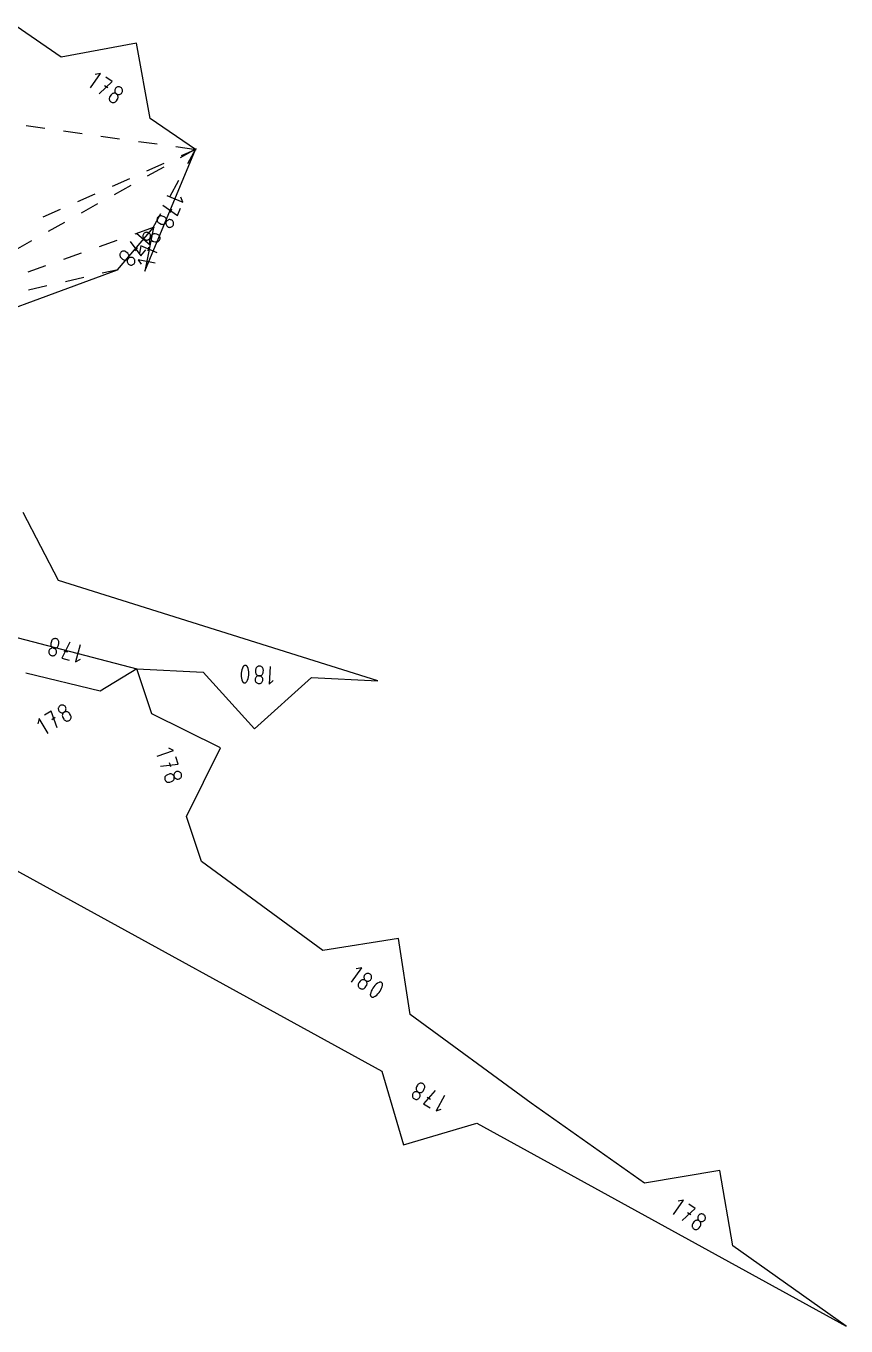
# Model space of a CAD drawing. Extents: x -2 to 214, y 3 to 282.
# Drawn here: x 94.59 to 118.64, y 84.12 to 122.22 of the extents above; entities that cross this region are included whole.
import ezdxf

# ---------------------------------------------------------------- set-up
doc = ezdxf.new("R2010")
doc.units = 0
doc.layers.add('Layer_1', color=7, linetype='CONTINUOUS')

msp = doc.modelspace()

# ---------------------------------------------------------------- linework, layer by layer
at = {"layer": 'Layer_1', "color": 5}
for points in [[(91.701256, 113.018889), (97.26949, 115.072567), (98.321816, 116.312771), (98.069809, 115.038146), (99.555367, 118.603806), (98.233039, 119.512455), (97.823732, 121.719895), (95.616296, 121.310585), (94.293972, 122.219242)], [(93.673429, 104.463583), (97.838545, 103.380358), (99.785671, 103.283739), (101.292543, 101.619513), (102.956772, 103.126386), (104.903898, 103.029767), (95.543476, 105.972114), (94.505081, 107.962603)], [(94.200165, 97.525813), (105.027479, 91.585423), (105.655671, 89.430036), (107.811051, 90.058224), (118.638373, 84.117834), (115.319122, 86.466046), (114.939988, 88.678866), (112.727172, 88.299732), (109.407917, 90.647945), (105.853678, 93.251741), (105.511226, 95.470533), (103.292433, 95.128085), (99.738204, 97.731881), (99.294421, 99.051432), (100.293057, 101.062163), (98.282326, 102.060803), (97.838545, 103.380358), (96.765667, 102.72308), (94.582699, 103.247452)]]:
    msp.add_lwpolyline(points, dxfattribs=at)
at = {"layer": 'Layer_1', "color": 1}
for points in [[(96.480961, 120.405932), (96.770814, 120.827734), (96.612586, 120.798383)], [(96.732915, 120.232803), (97.116529, 120.590167), (96.928964, 120.719058)], [(96.987455, 120.402334), (96.893683, 120.466769)], [(97.397422, 120.25869), (97.397422, 120.25869), (97.40744, 120.276505), (97.413932, 120.295308), (97.417107, 120.31464), (97.416828, 120.334043), (97.4133, 120.353093), (97.406597, 120.371332), (97.396755, 120.3883), (97.383914, 120.40354), (97.368144, 120.416593), (97.368144, 120.416593), (97.350294, 120.426647), (97.331456, 120.433174), (97.312088, 120.436349), (97.29265, 120.436091), (97.2736, 120.432563), (97.255397, 120.42586), (97.238463, 120.416053), (97.223259, 120.403247), (97.210241, 120.387513), (97.210241, 120.387513), (97.200187, 120.369628), (97.193625, 120.350789), (97.19045, 120.331422), (97.190708, 120.311984), (97.194236, 120.292898), (97.200938, 120.27466), (97.210746, 120.257691), (97.223587, 120.242451), (97.239356, 120.229398), (97.239356, 120.229398), (97.257206, 120.219344), (97.276045, 120.212818), (97.295412, 120.209643), (97.31485, 120.209918), (97.3339, 120.213446), (97.352139, 120.220184), (97.369108, 120.230026), (97.384348, 120.242903), (97.397436, 120.258707)], [(97.049135, 120.153191), (97.049135, 120.153191), (97.03908, 120.135306), (97.032554, 120.116467), (97.029379, 120.097135), (97.029661, 120.077732), (97.033224, 120.058718), (97.039962, 120.040514), (97.049805, 120.023581), (97.062646, 120.008376), (97.078415, 119.995323), (97.078415, 119.995323), (97.096266, 119.985269), (97.115069, 119.978743), (97.134401, 119.975568), (97.153804, 119.975801), (97.172854, 119.979328), (97.191092, 119.986031), (97.208026, 119.995838), (97.223266, 120.00868), (97.236354, 120.024484), (97.268421, 120.071142), (97.268421, 120.071142), (97.278475, 120.089028), (97.285037, 120.107867), (97.288212, 120.127234), (97.287955, 120.146672), (97.284427, 120.165722), (97.277724, 120.183961), (97.267917, 120.200929), (97.255076, 120.216169), (97.239307, 120.229257), (97.239307, 120.229257), (97.221456, 120.239312), (97.202618, 120.245838), (97.18325, 120.249013), (97.163812, 120.248745), (97.144727, 120.245217), (97.126488, 120.238479), (97.10952, 120.228636), (97.09428, 120.21576), (97.081192, 120.199956), (97.049124, 120.153297)], [(94.587113, 119.301498), (95.136476, 119.224356)], [(95.685846, 119.147207), (96.235209, 119.070058)], [(96.784572, 118.992909), (97.333936, 118.91576)], [(97.883299, 118.838618), (98.432662, 118.761469)], [(98.982025, 118.68432), (99.577338, 118.600719)], [(99.574745, 118.614611), (99.110486, 118.355739)], [(99.149316, 118.423737), (99.575648, 118.612801)], [(99.333081, 118.190967), (99.565883, 118.623342)], [(98.135059, 117.973963), (98.642187, 118.198852)], [(97.120801, 117.524186), (97.62793, 117.749074)], [(98.625963, 118.085568), (98.141444, 117.815397)], [(97.656925, 117.545222), (97.172402, 117.27505)], [(98.80709, 117.214062), (99.070093, 117.702515)], [(96.106555, 117.074412), (96.613673, 117.2993)], [(96.687883, 117.004883), (96.203364, 116.734708)], [(98.598231, 116.971845), (99.026899, 116.669991), (99.114426, 116.880073)], [(98.715794, 117.254028), (99.188213, 117.057203), (99.126925, 117.205998)], [(95.092297, 116.624634), (95.599426, 116.849523)], [(98.311299, 116.293231), (98.544101, 116.72561)], [(98.585397, 116.646002), (98.585397, 116.646002), (98.565818, 116.652175), (98.546062, 116.654645), (98.526483, 116.653586), (98.507539, 116.649318), (98.489653, 116.64191), (98.473249, 116.631573), (98.458715, 116.61845), (98.446473, 116.602751), (98.436948, 116.584618), (98.436948, 116.584618), (98.430775, 116.565075), (98.428305, 116.545319), (98.429364, 116.52574), (98.433597, 116.506796), (98.440935, 116.488875), (98.451236, 116.472435), (98.464324, 116.457865), (98.480022, 116.445589), (98.498155, 116.436028), (98.550423, 116.414262), (98.550423, 116.414262), (98.570002, 116.408088), (98.589793, 116.405619), (98.609372, 116.406677), (98.628351, 116.410911), (98.646272, 116.418284), (98.662747, 116.42862), (98.677317, 116.441708), (98.689594, 116.457407), (98.699119, 116.47554), (98.699119, 116.47554), (98.705292, 116.495083), (98.707762, 116.514839), (98.706703, 116.534418), (98.702435, 116.553398), (98.695062, 116.571319), (98.684725, 116.587793), (98.671602, 116.602363), (98.655868, 116.61464), (98.6377, 116.6242), (98.585439, 116.645966)], [(98.81652, 116.757638), (98.860275, 116.862667)], [(95.718841, 116.464536), (95.234326, 116.194365)], [(98.342735, 116.320187), (97.773969, 116.118564)], [(98.760322, 116.326886), (98.760322, 116.326886), (98.779831, 116.320748), (98.799551, 116.318278), (98.819095, 116.319337), (98.838039, 116.323605), (98.855925, 116.330978), (98.8724, 116.341315), (98.886969, 116.354403), (98.899246, 116.370101), (98.908771, 116.388234), (98.908771, 116.388234), (98.914909, 116.407778), (98.917379, 116.427534), (98.91632, 116.447113), (98.912087, 116.466057), (98.904714, 116.483978), (98.894413, 116.500417), (98.881325, 116.514987), (98.865661, 116.527229), (98.847599, 116.536754), (98.847599, 116.536754), (98.82802, 116.542927), (98.808229, 116.545397), (98.788615, 116.544338), (98.769635, 116.54007), (98.751714, 116.532697), (98.73524, 116.52236), (98.72067, 116.509272), (98.708393, 116.493574), (98.698868, 116.475441), (98.698868, 116.475441), (98.69273, 116.455897), (98.69026, 116.436141), (98.691319, 116.416562), (98.695587, 116.397618), (98.702996, 116.379697), (98.713332, 116.363222), (98.726455, 116.348617), (98.742189, 116.33634), (98.760357, 116.32678)], [(94.749807, 115.924197), (94.265288, 115.654026)], [(97.251093, 115.933211), (96.728223, 115.747854)], [(97.637296, 115.901556), (97.953925, 115.48368), (98.101167, 115.657219)], [(97.835078, 116.13465), (98.22532, 115.80353), (98.212162, 115.96392)], [(98.149089, 116.170101), (98.149089, 116.170101), (98.128769, 116.172218), (98.108943, 116.170807), (98.089963, 116.165974), (98.072254, 116.158036), (98.056167, 116.147241), (98.042091, 116.133871), (98.030414, 116.118137), (98.021489, 116.100322), (98.015739, 116.080672), (98.015739, 116.080672), (98.013622, 116.060281), (98.015033, 116.04042), (98.019866, 116.02144), (98.027804, 116.003696), (98.038599, 115.987609), (98.051969, 115.973533), (98.067668, 115.961856), (98.085448, 115.952966), (98.105062, 115.947216), (98.105062, 115.947216), (98.125488, 115.945099), (98.145384, 115.94651), (98.164399, 115.951344), (98.182179, 115.959281), (98.198301, 115.970076), (98.212377, 115.983446), (98.224089, 115.99918), (98.233014, 116.016995), (98.238765, 116.036645), (98.238765, 116.036645), (98.240881, 116.057), (98.23947, 116.076862), (98.234637, 116.095841), (98.2267, 116.113586), (98.215905, 116.129708), (98.202499, 116.143784), (98.18673, 116.155496), (98.168879, 116.164421), (98.149194, 116.170172)], [(98.383806, 115.891996), (98.383806, 115.891996), (98.404196, 115.889879), (98.424058, 115.89129), (98.443037, 115.896123), (98.460747, 115.904061), (98.476798, 115.914856), (98.490839, 115.928261), (98.50248, 115.943995), (98.51137, 115.96181), (98.517121, 115.98146), (98.517121, 115.98146), (98.519237, 116.001815), (98.517826, 116.021677), (98.513028, 116.040656), (98.505126, 116.058401), (98.494366, 116.074488), (98.480996, 116.088563), (98.465297, 116.10024), (98.447482, 116.109166), (98.427797, 116.114916), (98.372256, 116.125887), (98.372256, 116.125887), (98.35183, 116.128004), (98.331933, 116.126593), (98.312919, 116.12176), (98.295174, 116.113822), (98.279052, 116.103027), (98.264976, 116.089622), (98.253264, 116.073888), (98.244339, 116.056073), (98.238588, 116.036423), (98.238588, 116.036423), (98.236472, 116.016032), (98.237883, 115.996171), (98.242716, 115.977156), (98.250653, 115.959412), (98.261448, 115.943325), (98.274854, 115.929249), (98.290623, 115.917572), (98.308474, 115.908647), (98.328159, 115.902897), (98.3837, 115.891925)], [(96.205343, 115.562501), (95.682473, 115.377148)], [(97.52603, 115.595034), (97.52603, 115.595034), (97.509273, 115.606852), (97.491211, 115.615249), (97.472267, 115.620258), (97.452935, 115.622022), (97.433638, 115.620258), (97.414835, 115.61539), (97.396984, 115.607311), (97.380545, 115.596057), (97.36594, 115.581699), (97.36594, 115.581699), (97.354122, 115.564978), (97.345725, 115.546916), (97.340645, 115.528007), (97.338882, 115.508674), (97.340293, 115.489377), (97.34509, 115.470574), (97.353134, 115.452724), (97.364352, 115.436249), (97.378745, 115.421644), (97.421918, 115.385015), (97.421918, 115.385015), (97.438711, 115.373197), (97.456808, 115.364766), (97.475752, 115.359721), (97.49512, 115.357957), (97.514452, 115.359368), (97.533255, 115.364201), (97.551141, 115.372245), (97.567616, 115.383463), (97.582221, 115.397821), (97.582221, 115.397821), (97.594003, 115.414578), (97.6024, 115.43264), (97.607444, 115.451584), (97.609208, 115.470952), (97.607444, 115.490284), (97.602576, 115.509122), (97.594497, 115.527008), (97.583244, 115.543483), (97.56885, 115.558088), (97.525677, 115.594717)], [(97.78015, 115.631134), (97.853757, 115.717889)], [(98.435826, 115.570079), (97.95583, 115.780962), (97.911676, 115.5577)], [(98.179406, 115.736759), (98.157322, 115.625144)], [(95.1596, 115.191795), (94.636727, 115.006442)], [(97.29113, 115.077492), (96.824115, 114.971143)], [(97.595676, 115.237847), (97.595676, 115.237847), (97.612362, 115.226064), (97.630424, 115.217703), (97.649333, 115.212694), (97.668665, 115.21093), (97.687962, 115.212341), (97.706765, 115.217174), (97.724651, 115.225217), (97.741126, 115.236436), (97.755731, 115.250794), (97.755731, 115.250794), (97.767549, 115.267551), (97.775945, 115.285613), (97.78099, 115.304557), (97.782754, 115.323925), (97.781343, 115.343222), (97.776509, 115.362025), (97.768466, 115.379875), (97.757248, 115.396315), (97.742925, 115.410884), (97.742925, 115.410884), (97.726168, 115.422702), (97.708071, 115.431134), (97.689091, 115.436179), (97.669724, 115.437942), (97.650391, 115.436531), (97.631553, 115.431698), (97.613667, 115.423655), (97.597193, 115.412437), (97.582588, 115.398079), (97.582588, 115.398079), (97.570805, 115.381322), (97.562409, 115.363259), (97.557364, 115.344315), (97.5556, 115.324948), (97.557364, 115.305616), (97.562232, 115.286777), (97.570311, 115.268891), (97.581564, 115.252417), (97.595958, 115.237776)], [(98.376528, 115.27019), (97.874458, 115.369458), (97.964043, 115.235766)], [(96.283201, 114.847964), (95.742301, 114.724785)], [(95.201394, 114.601609), (94.660487, 114.478429)], [(95.550958, 104.122451), (95.550958, 104.122451), (95.554486, 104.142689), (95.554207, 104.162621), (95.550503, 104.181855), (95.543624, 104.200005), (95.533781, 104.216681), (95.521222, 104.231498), (95.506194, 104.244064), (95.488943, 104.253991), (95.469681, 104.260888), (95.469681, 104.260888), (95.449467, 104.264274), (95.429535, 104.264017), (95.410309, 104.260362), (95.392141, 104.253532), (95.375419, 104.243757), (95.360567, 104.231258), (95.347973, 104.216261), (95.338025, 104.198989), (95.33111, 104.179675), (95.316858, 104.124881), (95.316858, 104.124881), (95.31333, 104.104632), (95.313602, 104.084679), (95.317271, 104.065406), (95.324115, 104.047214), (95.333922, 104.030492), (95.346446, 104.015633), (95.361474, 104.003028), (95.37876, 103.993073), (95.398057, 103.986162), (95.398057, 103.986162), (95.418271, 103.982811), (95.438203, 103.983093), (95.457465, 103.98679), (95.475633, 103.993666), (95.492354, 104.00349), (95.507206, 104.016039), (95.519801, 104.031071), (95.529749, 104.04836), (95.536663, 104.067678), (95.550916, 104.122472)], [(95.87539, 104.155322), (95.636461, 103.688647), (95.856721, 103.631366)], [(96.171247, 104.078382), (96.042434, 103.583071), (96.181185, 103.664577)], [(95.259444, 103.90461), (95.259444, 103.90461), (95.256269, 103.884453), (95.256551, 103.864567), (95.260255, 103.845344), (95.267134, 103.827183), (95.276941, 103.810482), (95.289465, 103.795634), (95.304493, 103.783036), (95.321779, 103.773084), (95.341076, 103.76617), (95.341076, 103.76617), (95.36129, 103.762818), (95.381222, 103.763101), (95.400484, 103.766791), (95.418652, 103.773652), (95.435374, 103.783456), (95.450226, 103.795965), (95.46282, 103.810951), (95.472768, 103.828178), (95.479683, 103.847411), (95.479683, 103.847411), (95.48321, 103.867657), (95.482932, 103.887617), (95.479263, 103.906896), (95.472384, 103.925096), (95.462577, 103.941821), (95.450053, 103.956687), (95.43506, 103.969296), (95.417809, 103.979251), (95.398547, 103.986158), (95.398547, 103.986158), (95.378333, 103.98951), (95.358401, 103.989224), (95.33914, 103.985531), (95.320972, 103.978651), (95.30425, 103.968823), (95.289398, 103.956275), (95.276768, 103.941236), (95.26682, 103.923939), (95.259906, 103.904614)], [(95.693822, 103.909218), (95.803935, 103.880579)], [(101.052086, 103.470687), (101.052086, 103.470687), (101.040409, 103.475724), (101.028309, 103.478547), (101.016068, 103.479217), (101.004003, 103.477806), (100.992326, 103.474419), (100.98139, 103.469106), (100.971441, 103.461955), (100.962728, 103.453037), (100.955566, 103.442433), (100.955566, 103.442433), (100.933553, 103.397263), (100.916408, 103.350513), (100.904131, 103.302556), (100.896794, 103.253778), (100.894324, 103.204558), (100.896794, 103.155272), (100.904237, 103.106295), (100.916655, 103.058011), (100.934082, 103.010798), (100.934082, 103.010798), (100.936199, 103.006008), (100.938668, 103.001404), (100.941491, 102.997012), (100.944666, 102.992856), (100.948193, 102.988958), (100.952003, 102.985338), (100.95606, 102.982022), (100.960329, 102.979024), (100.964809, 102.976378), (100.964809, 102.976378), (100.976592, 102.971238), (100.988763, 102.968345), (101.001039, 102.967604), (101.01314, 102.96898), (101.024817, 102.972367), (101.035788, 102.97768), (101.045772, 102.984852), (101.054485, 102.993805), (101.061647, 103.004466), (101.061647, 103.004466), (101.083554, 103.049636), (101.100629, 103.096386), (101.112835, 103.144335), (101.120173, 103.19311), (101.122642, 103.242334), (101.120173, 103.29162), (101.112764, 103.3406), (101.100417, 103.388888), (101.083096, 103.436107), (101.083096, 103.436107), (101.080979, 103.440887), (101.078509, 103.445463), (101.075687, 103.449827), (101.072512, 103.453961), (101.068984, 103.457849), (101.065174, 103.461483), (101.061082, 103.464834), (101.056708, 103.467903), (101.052086, 103.47069)], [(101.548279, 103.339069), (101.548279, 103.339069), (101.547573, 103.359597), (101.543234, 103.379081), (101.535685, 103.397185), (101.525243, 103.413579), (101.512225, 103.427926), (101.496914, 103.4399), (101.479628, 103.449157), (101.460684, 103.455373), (101.440364, 103.458195), (101.440364, 103.458195), (101.419868, 103.457383), (101.400394, 103.453076), (101.382262, 103.445572), (101.365822, 103.435176), (101.351429, 103.422187), (101.339399, 103.406904), (101.330121, 103.389636), (101.323877, 103.370678), (101.321055, 103.350333), (101.318233, 103.293712), (101.318233, 103.293712), (101.318938, 103.273173), (101.323277, 103.253661), (101.330827, 103.235518), (101.341269, 103.219078), (101.354286, 103.204682), (101.369597, 103.192666), (101.386883, 103.183367), (101.405827, 103.177126), (101.426147, 103.174269), (101.426147, 103.174269), (101.446644, 103.17508), (101.466117, 103.179416), (101.48425, 103.186962), (101.500689, 103.197407), (101.515083, 103.210446), (101.527112, 103.225774), (101.53639, 103.243081), (101.542634, 103.262061), (101.545457, 103.282409), (101.548279, 103.339033)], [(101.745842, 103.443029), (101.720442, 102.931177), (101.839878, 103.039352)], [(101.306852, 103.06611), (101.306852, 103.06611), (101.307557, 103.045663), (101.311897, 103.026225), (101.319446, 103.008135), (101.329888, 102.991731), (101.342906, 102.977355), (101.358216, 102.96535), (101.375502, 102.956054), (101.394447, 102.949814), (101.414767, 102.946956), (101.414767, 102.946956), (101.435263, 102.947768), (101.454736, 102.9521), (101.472869, 102.959639), (101.489309, 102.97007), (101.503702, 102.983084), (101.515696, 102.998374), (101.52501, 103.015632), (101.531254, 103.034547), (101.534076, 103.054807), (101.534076, 103.054807), (101.533371, 103.075346), (101.529031, 103.094858), (101.521482, 103.113009), (101.51104, 103.129452), (101.497987, 103.143856), (101.482676, 103.155878), (101.46539, 103.165181), (101.446446, 103.171425), (101.426126, 103.174283), (101.426126, 103.174283), (101.40563, 103.173471), (101.386156, 103.169136), (101.368024, 103.16159), (101.351584, 103.151141), (101.337191, 103.138102), (101.325161, 103.12277), (101.315883, 103.105456), (101.309639, 103.086469), (101.306817, 103.066114)], [(95.497216, 101.645898), (95.326881, 102.141737), (95.132814, 102.022848)], [(95.74398, 102.263435), (95.74398, 102.263435), (95.731774, 102.279829), (95.71724, 102.293418), (95.700836, 102.304093), (95.682985, 102.311741), (95.664147, 102.31626), (95.644744, 102.31753), (95.625271, 102.315449), (95.606115, 102.309921), (95.587735, 102.300823), (95.587735, 102.300823), (95.571296, 102.288599), (95.557678, 102.274054), (95.546989, 102.257632), (95.539334, 102.239781), (95.534818, 102.220943), (95.533407, 102.201569), (95.535524, 102.182106), (95.541027, 102.162996), (95.550094, 102.144683), (95.550094, 102.144683), (95.562335, 102.128208), (95.576905, 102.114556), (95.593344, 102.103839), (95.61123, 102.096159), (95.630068, 102.091618), (95.649471, 102.090313), (95.668944, 102.092359), (95.6881, 102.097884), (95.706445, 102.106975), (95.706445, 102.106975), (95.722884, 102.119195), (95.736501, 102.133744), (95.747191, 102.150172), (95.754846, 102.168037), (95.759361, 102.186897), (95.760773, 102.206306), (95.758656, 102.225822), (95.753117, 102.244996), (95.744016, 102.263389)], [(95.698624, 101.902357), (95.698624, 101.902357), (95.710865, 101.885892), (95.725399, 101.872268), (95.741804, 101.861586), (95.759654, 101.853945), (95.778493, 101.84945), (95.79786, 101.848216), (95.817333, 101.850332), (95.836454, 101.855882), (95.854798, 101.864983), (95.854798, 101.864983), (95.871238, 101.877193), (95.884855, 101.891713), (95.895579, 101.908107), (95.90327, 101.925933), (95.907821, 101.944746), (95.909232, 101.964114), (95.907115, 101.983591), (95.901577, 102.002739), (95.892475, 102.021123), (95.862912, 102.0694), (95.862912, 102.0694), (95.850671, 102.085875), (95.836101, 102.099524), (95.819662, 102.110241), (95.801811, 102.117921), (95.782973, 102.122455), (95.76357, 102.123725), (95.744061, 102.121643), (95.724906, 102.116115), (95.706526, 102.107017), (95.706526, 102.107017), (95.690086, 102.094793), (95.676469, 102.080241), (95.66578, 102.063816), (95.658125, 102.045951), (95.653609, 102.027095), (95.652198, 102.007692), (95.654315, 101.988184), (95.659853, 101.969014), (95.668955, 101.950631), (95.698518, 101.902353)], [(95.236545, 101.486206), (94.969196, 101.922606), (94.931628, 101.766128)], [(95.445936, 101.947399), (95.348919, 101.887963)], [(98.430274, 100.818158), (98.915354, 100.9813), (98.771219, 101.052861)], [(98.527714, 100.528407), (99.049078, 100.583709), (98.976525, 100.799422)], [(98.833058, 100.511057), (98.796789, 100.618902)], [(98.732721, 100.274813), (98.732721, 100.274813), (98.713918, 100.266561), (98.697408, 100.255421), (98.683332, 100.241807), (98.671902, 100.226119), (98.663329, 100.208769), (98.657791, 100.190167), (98.655321, 100.170719), (98.65638, 100.150833), (98.661142, 100.130918), (98.661142, 100.130918), (98.669362, 100.112165), (98.680474, 100.095633), (98.694056, 100.081529), (98.70972, 100.070057), (98.727041, 100.061421), (98.745632, 100.055829), (98.76507, 100.053501), (98.784967, 100.05463), (98.804934, 100.059403), (98.858592, 100.077451), (98.858592, 100.077451), (98.877395, 100.085706), (98.89394, 100.096854), (98.908051, 100.110478), (98.919517, 100.126177), (98.92816, 100.143537), (98.933733, 100.162153), (98.936203, 100.181616), (98.935145, 100.201513), (98.930382, 100.221437), (98.930382, 100.221437), (98.922127, 100.240195), (98.910979, 100.256722), (98.897362, 100.270816), (98.881663, 100.28227), (98.864272, 100.290889), (98.845645, 100.296463), (98.826172, 100.298791), (98.80624, 100.297662), (98.786272, 100.292889), (98.732615, 100.274837)], [(99.074548, 100.149972), (99.074548, 100.149972), (99.093245, 100.158195), (99.109755, 100.169318), (99.123831, 100.182928), (99.135261, 100.198613), (99.143869, 100.215969), (99.149443, 100.234582), (99.151912, 100.254041), (99.150854, 100.273938), (99.146092, 100.293866), (99.146092, 100.293866), (99.137872, 100.31262), (99.126724, 100.329151), (99.113107, 100.343245), (99.097408, 100.35471), (99.080052, 100.363332), (99.06146, 100.368916), (99.042022, 100.371245), (99.022161, 100.370151), (99.002299, 100.365403), (99.002299, 100.365403), (98.983496, 100.357144), (98.966951, 100.345996), (98.95284, 100.332368), (98.941375, 100.316663), (98.932732, 100.299296), (98.927158, 100.280679), (98.924688, 100.261217), (98.925747, 100.241324), (98.930509, 100.221402), (98.930509, 100.221402), (98.938764, 100.202656), (98.949912, 100.186135), (98.963529, 100.172042), (98.979228, 100.160583), (98.996584, 100.151965), (99.015211, 100.146391), (99.034684, 100.144063), (99.054616, 100.145192), (99.074584, 100.149972)], [(104.129311, 94.197355), (104.432167, 94.610772), (104.272916, 94.586169)], [(104.351476, 94.175451), (104.351476, 94.175451), (104.340857, 94.157858), (104.333766, 94.139203), (104.330098, 94.119938), (104.329798, 94.100503), (104.33262, 94.081351), (104.338829, 94.062929), (104.348177, 94.045685), (104.360595, 94.030068), (104.375976, 94.016521), (104.375976, 94.016521), (104.393545, 94.005923), (104.412171, 93.998808), (104.431433, 93.9951), (104.450871, 93.994747), (104.470027, 93.997675), (104.488442, 94.003824), (104.505728, 94.013127), (104.521356, 94.02552), (104.534938, 94.040944), (104.568452, 94.086674), (104.568452, 94.086674), (104.57907, 94.104274), (104.586197, 94.12295), (104.589901, 94.142247), (104.590236, 94.161717), (104.587414, 94.180905), (104.58124, 94.199362), (104.571927, 94.216638), (104.559509, 94.23228), (104.544128, 94.245837), (104.544128, 94.245837), (104.526559, 94.256431), (104.507898, 94.263529), (104.488601, 94.267201), (104.469163, 94.267519), (104.449971, 94.264555), (104.431521, 94.258368), (104.414235, 94.249033), (104.398572, 94.236619), (104.38499, 94.221195), (104.351476, 94.175461)], [(104.703262, 94.270517), (104.703262, 94.270517), (104.71381, 94.28804), (104.720901, 94.306656), (104.72457, 94.325914), (104.724881, 94.345352), (104.722058, 94.364526), (104.715885, 94.382972), (104.706571, 94.400244), (104.694189, 94.415886), (104.678808, 94.429444), (104.678808, 94.429444), (104.661239, 94.440038), (104.642577, 94.447139), (104.623281, 94.450819), (104.603842, 94.451147), (104.584651, 94.448183), (104.566201, 94.442024), (104.54895, 94.432728), (104.533357, 94.42037), (104.519846, 94.405014), (104.519846, 94.405014), (104.509227, 94.387414), (104.502101, 94.368738), (104.498432, 94.349434), (104.498097, 94.32996), (104.50092, 94.310762), (104.507093, 94.292301), (104.516407, 94.275022), (104.528789, 94.25938), (104.54417, 94.245826), (104.54417, 94.245826), (104.561738, 94.23524), (104.5804, 94.228145), (104.599697, 94.224473), (104.619171, 94.224159), (104.638362, 94.227122), (104.656847, 94.233313), (104.674133, 94.242651), (104.689797, 94.255069), (104.703379, 94.2705)], [(104.69336, 93.792511), (104.69336, 93.792511), (104.700345, 93.781881), (104.708882, 93.772878), (104.718725, 93.76559), (104.72959, 93.760115), (104.741197, 93.756538), (104.753262, 93.75495), (104.765503, 93.755444), (104.777674, 93.75809), (104.789457, 93.763011), (104.789457, 93.763011), (104.832693, 93.788619), (104.87273, 93.818224), (104.909355, 93.851516), (104.94234, 93.888194), (104.971479, 93.927949), (104.996526, 93.970476), (105.01727, 94.015473), (105.033462, 94.062625), (105.044892, 94.111637), (105.044892, 94.111637), (105.045598, 94.11689), (105.045944, 94.122174), (105.045891, 94.127462), (105.045538, 94.132722), (105.044832, 94.137922), (105.043774, 94.143034), (105.042363, 94.148029), (105.040599, 94.152873), (105.038482, 94.157537), (105.038482, 94.157537), (105.031497, 94.1683), (105.022925, 94.177409), (105.013082, 94.184768), (105.002217, 94.190296), (104.99061, 94.193901), (104.978545, 94.195489), (104.966269, 94.194995), (104.954098, 94.192314), (104.942245, 94.18735), (104.942245, 94.18735), (104.899093, 94.161692), (104.85912, 94.132052), (104.822536, 94.098736), (104.789587, 94.062043), (104.760448, 94.022289), (104.7354, 93.979776), (104.714622, 93.934803), (104.698359, 93.887686), (104.686858, 93.838724), (104.686858, 93.838724), (104.686153, 93.833486), (104.6858, 93.828229), (104.685842, 93.822976), (104.686195, 93.817745), (104.6869, 93.812552), (104.687959, 93.807415), (104.68937, 93.802353), (104.691487, 93.797382), (104.693956, 93.792521)], [(106.269574, 91.066406), (106.269574, 91.066406), (106.277794, 91.085202), (106.282416, 91.104594), (106.283474, 91.124152), (106.281357, 91.143432), (106.275924, 91.162009), (106.267387, 91.179443), (106.255887, 91.195304), (106.241599, 91.209158), (106.224595, 91.220566), (106.224595, 91.220566), (106.205828, 91.228779), (106.18646, 91.233408), (106.166916, 91.234572), (106.147619, 91.232385), (106.129028, 91.226998), (106.111565, 91.218513), (106.09569, 91.207055), (106.081791, 91.19275), (106.070361, 91.175718), (106.043126, 91.126082), (106.043126, 91.126082), (106.034907, 91.107279), (106.030285, 91.087862), (106.029227, 91.068276), (106.031344, 91.048954), (106.036776, 91.030338), (106.045278, 91.012865), (106.056744, 90.996969), (106.071066, 90.983091), (106.08807, 90.971668), (106.08807, 90.971668), (106.106838, 90.963462), (106.126241, 90.958855), (106.14582, 90.957726), (106.165152, 90.959948), (106.183779, 90.965381), (106.201241, 90.973908), (106.217152, 90.985398), (106.231051, 90.999724), (106.242481, 91.01676), (106.269716, 91.066396)], [(105.933592, 90.926572), (105.933592, 90.926572), (105.925408, 90.90785), (105.920822, 90.888497), (105.919764, 90.868956), (105.92188, 90.849667), (105.927313, 90.831068), (105.935815, 90.813602), (105.94728, 90.797713), (105.961603, 90.783835), (105.978607, 90.772412), (105.978607, 90.772412), (105.997375, 90.764203), (106.016777, 90.759595), (106.036357, 90.758466), (106.055654, 90.760654), (106.074245, 90.766069), (106.091707, 90.774564), (106.107582, 90.786008), (106.121447, 90.800274), (106.132841, 90.817236), (106.132841, 90.817236), (106.141061, 90.836042), (106.145682, 90.855459), (106.146741, 90.875052), (106.144624, 90.894378), (106.139191, 90.913001), (106.130689, 90.930481), (106.119224, 90.946381), (106.104937, 90.960259), (106.087933, 90.971678), (106.087933, 90.971678), (106.069165, 90.97988), (106.049762, 90.984484), (106.030183, 90.985613), (106.010851, 90.98339), (105.992224, 90.977958), (105.974726, 90.969428), (105.958816, 90.957938), (105.944917, 90.943604), (105.933487, 90.926561)], [(106.592176, 91.018838), (106.246256, 90.624873), (106.445783, 90.515403)], [(106.355875, 90.824683), (106.455622, 90.769956)], [(106.860184, 90.871793), (106.614009, 90.423102), (106.768501, 90.468151)], [(113.579412, 87.383357), (113.87498, 87.801162), (113.716375, 87.773963)], [(113.828967, 87.206806), (114.217432, 87.558899), (114.031635, 87.69034)], [(114.085797, 87.372844), (113.992921, 87.438556)], [(114.493773, 87.223619), (114.493773, 87.223619), (114.504039, 87.24129), (114.510813, 87.259997), (114.513988, 87.279284), (114.513977, 87.298701), (114.510802, 87.317793), (114.504311, 87.336113), (114.494715, 87.353205), (114.482086, 87.368618), (114.466493, 87.3819), (114.466493, 87.3819), (114.448784, 87.39219), (114.430051, 87.398971), (114.410754, 87.402322), (114.391316, 87.402326), (114.372231, 87.399045), (114.353922, 87.392589), (114.336847, 87.383022), (114.321466, 87.370424), (114.308202, 87.35487), (114.308202, 87.35487), (114.297901, 87.337118), (114.291092, 87.31835), (114.287564, 87.299015), (114.287554, 87.279566), (114.290729, 87.260449), (114.297185, 87.242115), (114.30678, 87.225016), (114.31941, 87.209603), (114.335002, 87.196325), (114.335002, 87.196325), (114.352712, 87.186041), (114.371444, 87.179264), (114.390776, 87.175913), (114.410215, 87.17592), (114.429335, 87.179201), (114.44768, 87.185685), (114.464789, 87.195294), (114.480241, 87.207956), (114.493541, 87.223587)], [(114.144075, 87.12288), (114.144075, 87.12288), (114.133774, 87.105139), (114.127001, 87.086395), (114.123826, 87.067095), (114.123837, 87.047685), (114.127012, 87.02861), (114.133503, 87.010319), (114.143098, 86.993255), (114.155728, 86.977863), (114.17132, 86.964595), (114.17132, 86.964595), (114.18903, 86.954305), (114.207762, 86.947503), (114.227059, 86.944117), (114.246462, 86.944081), (114.265547, 86.947327), (114.283857, 86.953772), (114.300931, 86.963347), (114.316347, 86.97598), (114.329647, 86.991604), (114.36235, 87.037821), (114.36235, 87.037821), (114.372651, 87.05557), (114.379459, 87.074334), (114.382987, 87.093663), (114.382998, 87.113108), (114.379823, 87.132221), (114.373367, 87.150548), (114.363771, 87.167644), (114.351142, 87.18306), (114.335549, 87.196342), (114.335549, 87.196342), (114.31784, 87.206629), (114.299107, 87.21341), (114.27981, 87.216761), (114.260372, 87.216754), (114.241252, 87.213473), (114.222907, 87.206989), (114.205797, 87.197379), (114.190381, 87.184725), (114.177081, 87.169101), (114.144379, 87.122883)]]:
    msp.add_lwpolyline(points, dxfattribs=at)

doc.saveas('drawing.dxf')
